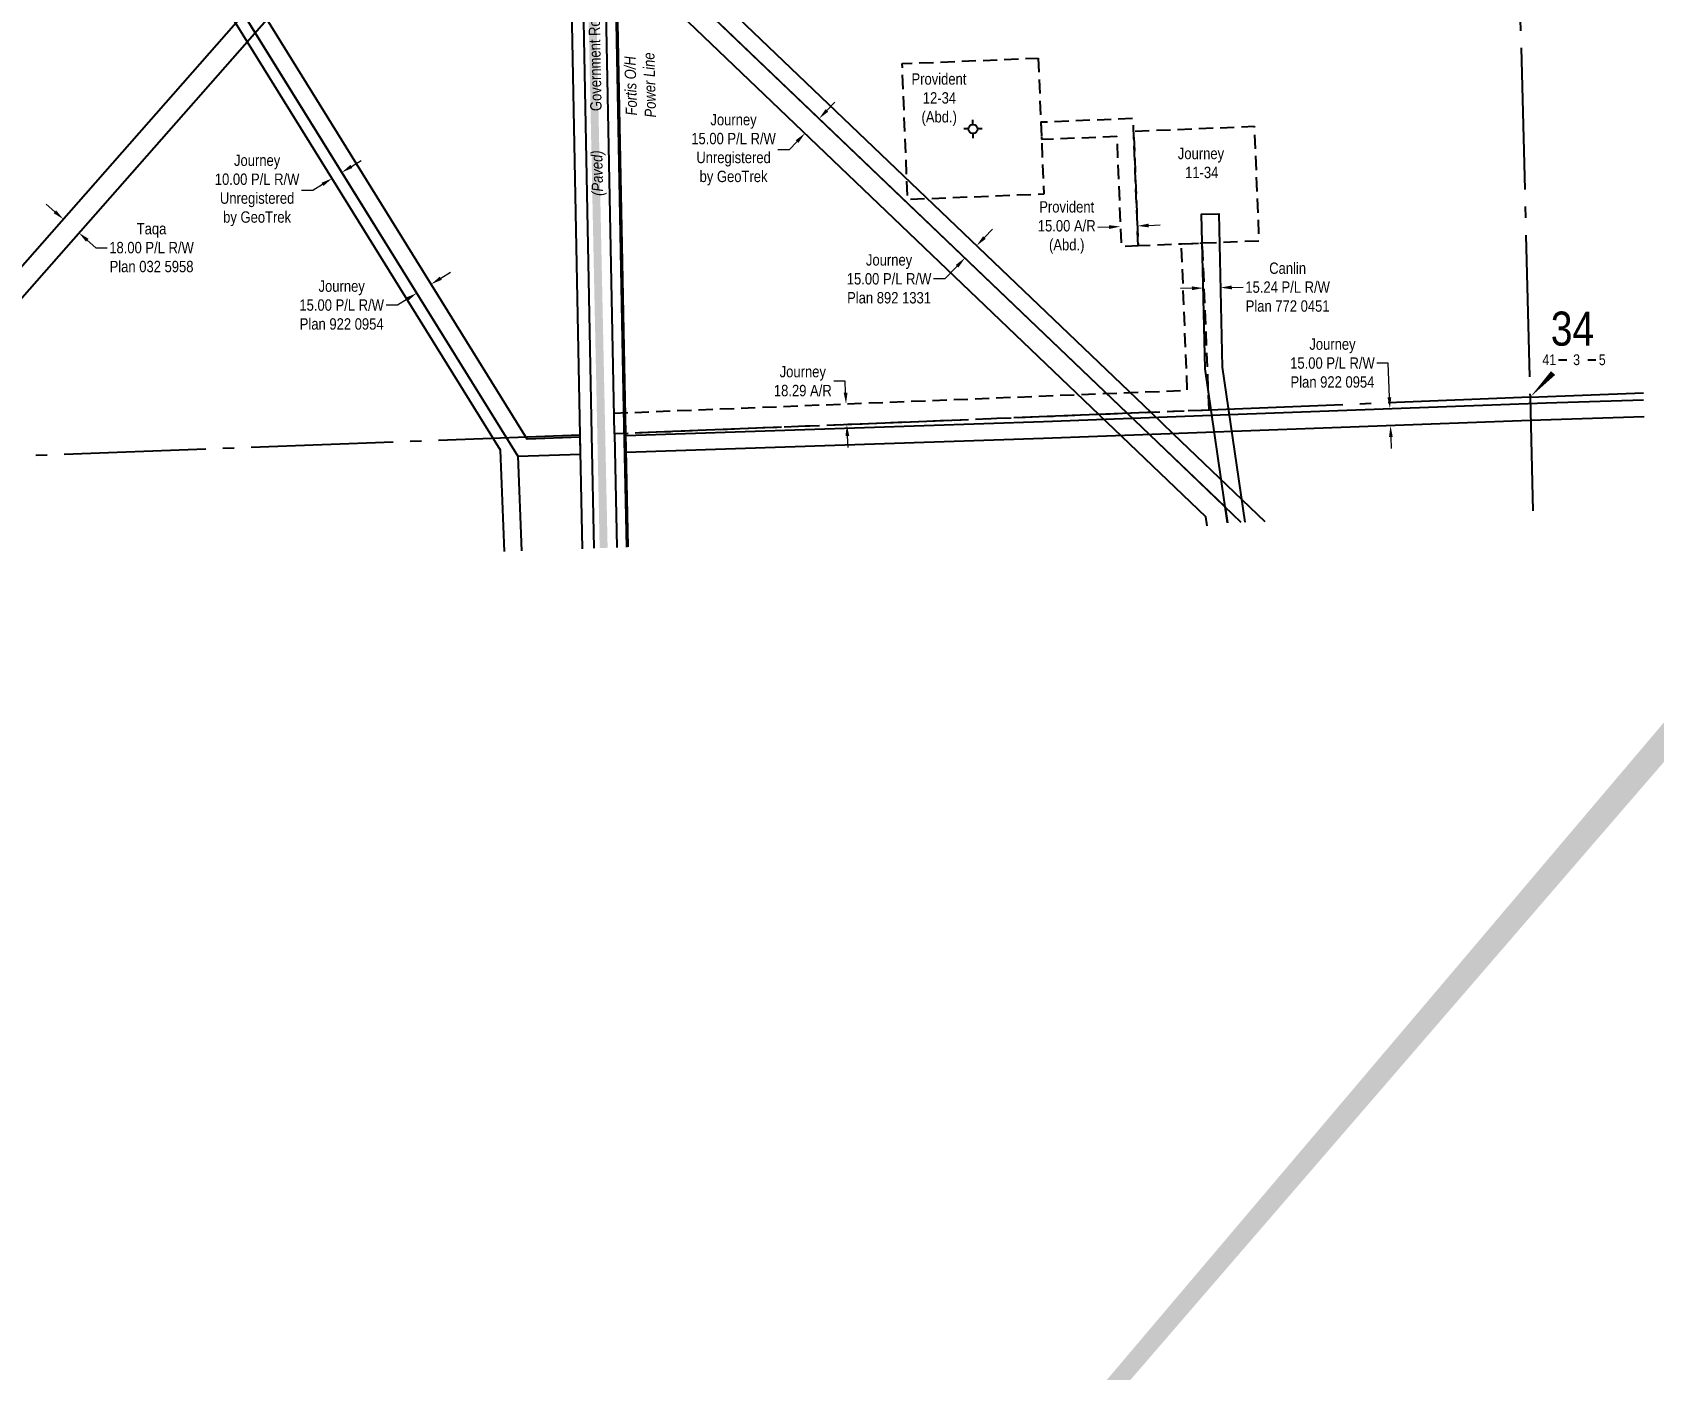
# Model space of a CAD drawing. Extents: x 665644 to 688844, y 5825051 to 5844826.
# Drawn here: x 678269 to 679697, y 5827340 to 5828518 of the extents above; entities that cross this region are included whole.
import ezdxf
from ezdxf.enums import TextEntityAlignment as Align

# ---------------------------------------------------------------- set-up
doc = ezdxf.new("R2010")
doc.units = 0
doc.header["$LTSCALE"] = 5
doc.header["$PDSIZE"] = 0.5
doc.linetypes.add('foc-ACCESSROAD', pattern=[3.75, 2.5, -1.25])
doc.linetypes.add('foc-QUARTERLINE', pattern=[33, 25, -3, 2, -3])
doc.layers.get('Defpoints').update_dxf_attribs({"color": 9})
for name, color, linetype in [('10', 1, 'Continuous'), ('9', 3, 'Continuous'), ('AS-POWER', 104, 'foc-POWER'), ('AS-POWER-T', 104, 'Continuous'), ('AS-ROADS', 254, 'Continuous'), ('F-AR', 190, 'foc-ACCESSROAD'), ('F-RW', 190, 'Continuous'), ('F-WS', 190, 'foc-ACCESSROAD'), ('F-WS-S', 190, 'Continuous'), ('L-QSEC', 8, 'foc-QUARTERLINE'), ('L-ROAD-T', 7, 'Continuous'), ('L-SEC', 7, 'Continuous'), ('L-SECLBL', 7, 'Continuous'), ('L-TITLEDB', 4, 'Continuous')]:
    doc.layers.add(name, color=color, linetype=linetype)
for name, color, linetype, lineweight in [('F-AR-T', 190, 'Continuous', 9), ('F-RW-T', 190, 'Continuous', 9), ('F-WS-T', 190, 'Continuous', 9), ('T-TEXT', 48, 'Continuous', 18)]:
    doc.layers.add(name, color=color, linetype=linetype, lineweight=lineweight)
doc.styles.add('175L', font='ARIALN.TTF', dxfattribs={"height": 20})
doc.styles.add('80CG', font='ARIALN.TTF', dxfattribs={"height": 10})
doc.styles.add('80L', font='ARIALN.TTF', dxfattribs={"height": 10})
doc.styles.add('80LS', font='ARIALNI.TTF', dxfattribs={"height": 10})
doc.styles.add('foc-LtypeFont', font='ARIALN.TTF', dxfattribs={"height": 7.35})
doc.styles.add('SIMPLEX', font='ARIALN.TTF')
doc.linetypes.add('foc-POWER', pattern='A,6,-1,["P",foc-LtypeFont,S=0.2,R=0,X=-0.625,Y=-0.75],-1.24,4', length=12.24)
doc.dimstyles.new('Compass 5 000', dxfattribs={"dimscale": 5, "dimtxt": 9, "dimasz": 2, "dimexe": 0.2, "dimexo": 0.0625, "dimgap": 0.5, "dimtad": 0, "dimtih": 1, "dimtoh": 1, "dimzin": 0, "dimdsep": 46, "dimtxsty": '80CG', "dimcen": 0.1, "dimse1": 1, "dimse2": 1, "dimclrd": 256, "dimclrt": 256, "dimaunit": 1, "dimadec": 4, "dimazin": 0, "dimtfac": 0.06, "dimtofl": 0, "dimtmove": 0, "dimatfit": 1, "dimfxl": 0.2, "dimtolj": 1, "dimtzin": 0, "dimlwd": -1, "dimarcsym": 0})

# ---------------------------------------------------------------- blocks, each defined once
blk = doc.blocks.new('L-SECLBL')
at = {"layer": '9', "color": 7}
for p, q in [((-5.1, -27.8), (-12.3, -27.8)), ((20.7, -27.8), (13.5, -27.8))]:
    blk.add_line(p, q, dxfattribs=at)
at = {"layer": '10', "color": 2, "style": 'SIMPLEX'}
blk.add_attdef('SEC', text='', height=30, dxfattribs=at).set_placement((0, 0), align=Align.MIDDLE)
at = {"layer": '10', "color": 5, "style": '80L'}
blk.add_attdef('TWP', text='', height=9.5, dxfattribs=at).set_placement((-14.4, -27.4), align=Align.MIDDLE_RIGHT)
blk.add_attdef('RGE', text='', height=9.5, dxfattribs=at).set_placement((3.6, -27.4), align=Align.MIDDLE_CENTER)
blk.add_attdef('MER', text='', height=9.5, dxfattribs=at).set_placement((23.2, -27.4), align=Align.MIDDLE_LEFT)
blk = doc.blocks.new('*D2081')
at = {"layer": 'Defpoints', "color": 0, "transparency": 16777216}
for p in [(678970.4, 5828189.7), (678986, 5828190.4), (678971.1, 5828171.5)]:
    blk.add_point(p, dxfattribs=at)
at = {"layer": 'F-AR-T', "transparency": 16777216}
for p, q in [((678985.2, 5828210.4), (678975.2, 5828210.4)), ((678985.6, 5828200.4), (678985.2, 5828210.4)), ((678987.1, 5828162.1), (678987.5, 5828152.1))]:
    blk.add_line(p, q, dxfattribs=at)
for points in [[(678987.3, 5828200.4), (678983.9, 5828200.3), (678986, 5828190.4)], [(678988.8, 5828162.2), (678985.5, 5828162), (678986.7, 5828172.1)]]:
    blk.add_solid(points, dxfattribs=at)
at = {"layer": 'F-AR-T', "transparency": 16777216, "insert": (678947.9, 5828210.4), "char_height": 10, "attachment_point": 5, "style": '80CG'}
blk.add_mtext('\\A1;Journey\\P18.29 A/R', dxfattribs=at)
blk = doc.blocks.new('*D2090')
at = {"layer": 'Defpoints', "color": 0, "transparency": 16777216}
for p in [(679227.6, 5828347.6), (679227.7, 5828346.6), (679242.6, 5828348.2)]:
    blk.add_point(p, dxfattribs=at)
at = {"layer": 'F-AR-T', "transparency": 16777216}
for p, q in [((679217.7, 5828346.2), (679207.7, 5828345.8)), ((679252.7, 5828347.6), (679262.7, 5828348))]:
    blk.add_line(p, q, dxfattribs=at)
for points in [[(679217.6, 5828347.8), (679217.8, 5828344.5), (679227.7, 5828346.6)], [(679252.6, 5828349.2), (679252.7, 5828345.9), (679242.7, 5828347.2)]]:
    blk.add_solid(points, dxfattribs=at)
at = {"layer": 'F-AR-T', "transparency": 16777216, "insert": (679180.4, 5828345.8), "char_height": 10, "attachment_point": 5, "style": '80CG'}
blk.add_mtext('\\A1;Provident\\P15.00 A/R\\P(Abd.)', dxfattribs=at)
blk = doc.blocks.new('*D2125')
at = {"layer": 'Defpoints', "color": 0, "transparency": 16777216}
for p in [(678299.5, 5828356.4), (678310.1, 5828341.2), (678313, 5828344.6)]:
    blk.add_point(p, dxfattribs=at)
at = {"layer": 'F-RW-T', "transparency": 16777216}
for p, q in [((678289, 5828359.7), (678281.5, 5828366.3)), ((678317.6, 5828334.6), (678325.1, 5828328)), ((678325.1, 5828328), (678335.1, 5828328))]:
    blk.add_line(p, q, dxfattribs=at)
for points in [[(678290.1, 5828360.9), (678287.9, 5828358.4), (678296.6, 5828353.1)], [(678318.7, 5828335.8), (678316.5, 5828333.3), (678310.1, 5828341.2)]]:
    blk.add_solid(points, dxfattribs=at)
at = {"layer": 'F-RW-T', "transparency": 16777216, "insert": (678374.2, 5828328), "char_height": 10, "attachment_point": 5, "style": '80CG'}
blk.add_mtext('\\A1;Taqa\\P18.00 P/L R/W\\PPlan 032 5958', dxfattribs=at)
blk = doc.blocks.new('*D2126')
at = {"layer": 'Defpoints', "color": 0, "transparency": 16777216}
for p in [(679420.1, 5828184.5), (679465.1, 5828186.2), (679420.6, 5828169.5)]:
    blk.add_point(p, dxfattribs=at)
at = {"layer": 'F-RW-T', "transparency": 16777216}
for p, q in [((679463.6, 5828226.3), (679453.6, 5828226.3)), ((679464.7, 5828196.2), (679463.6, 5828226.3)), ((679466, 5828161.2), (679466.3, 5828151.2))]:
    blk.add_line(p, q, dxfattribs=at)
for points in [[(679466.3, 5828196.2), (679463, 5828196.1), (679465.1, 5828186.2)], [(679467.6, 5828161.3), (679464.3, 5828161.1), (679465.6, 5828171.2)]]:
    blk.add_solid(points, dxfattribs=at)
at = {"layer": 'F-RW-T', "transparency": 16777216, "insert": (679414.5, 5828226.3), "char_height": 10, "attachment_point": 5, "style": '80CG'}
blk.add_mtext('\\A1;Journey\\P15.00 P/L R/W\\PPlan 922 0954', dxfattribs=at)
blk = doc.blocks.new('*D2127')
at = {"layer": 'Defpoints', "color": 0, "transparency": 16777216}
for p in [(678615.8, 5828303.3), (678603.1, 5828295.4), (678607.8, 5828287.9)]:
    blk.add_point(p, dxfattribs=at)
at = {"layer": 'F-RW-T', "transparency": 16777216}
for p, q in [((678629, 5828301.1), (678637.5, 5828306.3)), ((678599.3, 5828282.7), (678590.8, 5828277.4)), ((678590.8, 5828277.4), (678580.8, 5828277.4))]:
    blk.add_line(p, q, dxfattribs=at)
for points in [[(678628.1, 5828302.5), (678629.9, 5828299.7), (678620.5, 5828295.8)], [(678598.4, 5828284.1), (678600.2, 5828281.2), (678607.8, 5828287.9)]]:
    blk.add_solid(points, dxfattribs=at)
at = {"layer": 'F-RW-T', "transparency": 16777216, "insert": (678541.7, 5828277.4), "char_height": 10, "attachment_point": 5, "style": '80CG'}
blk.add_mtext('\\A1;Journey\\P15.00 P/L R/W\\PPlan 922 0954', dxfattribs=at)
blk = doc.blocks.new('*D2132')
at = {"layer": 'Defpoints', "color": 0, "transparency": 16777216}
for p in [(679050.4, 5828378.2), (679040, 5828367.4), (679090.7, 5828318.9)]:
    blk.add_point(p, dxfattribs=at)
at = {"layer": 'F-RW-T', "transparency": 16777216}
for p, q in [((679107.9, 5828336.9), (679114.9, 5828344.2)), ((679083.8, 5828311.7), (679073, 5828300.5)), ((679073, 5828300.5), (679063, 5828300.5))]:
    blk.add_line(p, q, dxfattribs=at)
for points in [[(679106.7, 5828338.1), (679109.1, 5828335.8), (679101, 5828329.7)], [(679082.6, 5828312.8), (679085, 5828310.5), (679090.7, 5828318.9)]]:
    blk.add_solid(points, dxfattribs=at)
at = {"layer": 'F-RW-T', "transparency": 16777216, "insert": (679023.9, 5828300.5), "char_height": 10, "attachment_point": 5, "style": '80CG'}
blk.add_mtext('\\A1;Journey\\P15.00 P/L R/W\\PPlan 892 1331', dxfattribs=at)
blk = doc.blocks.new('*D2139')
at = {"layer": 'Defpoints', "color": 0, "transparency": 16777216}
for p in [(679300.7, 5828289.3), (679315.9, 5828292.8), (679316, 5828289.7)]:
    blk.add_point(p, dxfattribs=at)
at = {"layer": 'F-RW-T', "transparency": 16777216}
for p, q in [((679290.7, 5828292.2), (679280.7, 5828292)), ((679325.9, 5828293), (679335.9, 5828293.2))]:
    blk.add_line(p, q, dxfattribs=at)
for points in [[(679290.6, 5828293.9), (679290.7, 5828290.6), (679300.7, 5828292.4)], [(679325.8, 5828294.7), (679325.9, 5828291.3), (679315.9, 5828292.8)]]:
    blk.add_solid(points, dxfattribs=at)
at = {"layer": 'F-RW-T', "transparency": 16777216, "insert": (679375, 5828293.2), "char_height": 10, "attachment_point": 5, "style": '80CG'}
blk.add_mtext('\\A1;Canlin\\P15.24 P/L R/W\\PPlan 772 0451', dxfattribs=at)
blk = doc.blocks.new('*D2141')
at = {"layer": 'Defpoints', "color": 0, "transparency": 16777216}
for p in [(678539.3, 5828398.3), (678530.8, 5828393), (678533.3, 5828389.1)]:
    blk.add_point(p, dxfattribs=at)
at = {"layer": 'F-RW-T', "transparency": 16777216}
for p, q in [((678550.3, 5828399.6), (678558.8, 5828404.9)), ((678524.8, 5828383.8), (678516.3, 5828378.5)), ((678516.3, 5828378.5), (678506.3, 5828378.5))]:
    blk.add_line(p, q, dxfattribs=at)
for points in [[(678549.4, 5828401), (678551.2, 5828398.2), (678541.8, 5828394.3)], [(678523.9, 5828385.2), (678525.7, 5828382.4), (678533.3, 5828389.1)]]:
    blk.add_solid(points, dxfattribs=at)
at = {"layer": 'F-RW-T', "transparency": 16777216, "insert": (678467.2, 5828378.5), "char_height": 10, "attachment_point": 5, "style": '80CG'}
blk.add_mtext('\\A1;Journey\\P10.00 P/L R/W\\PUnregistered\\Pby GeoTrek', dxfattribs=at)
blk = doc.blocks.new('*D2143')
at = {"layer": 'Defpoints', "color": 0, "transparency": 16777216}
for p in [(678952.7, 5828451), (678940.2, 5828438), (678949.8, 5828428.8)]:
    blk.add_point(p, dxfattribs=at)
at = {"layer": 'F-RW-T', "transparency": 16777216}
for p, q in [((678969.2, 5828449), (678976.1, 5828456.2)), ((678936, 5828414.3), (678926, 5828414.3)), ((678942.9, 5828421.5), (678936, 5828414.3))]:
    blk.add_line(p, q, dxfattribs=at)
for points in [[(678968, 5828450.1), (678970.4, 5828447.8), (678962.3, 5828441.8)], [(678941.7, 5828422.7), (678944.1, 5828420.4), (678949.8, 5828428.8)]]:
    blk.add_solid(points, dxfattribs=at)
at = {"layer": 'F-RW-T', "transparency": 16777216, "insert": (678886.9, 5828414.3), "char_height": 10, "attachment_point": 5, "style": '80CG'}
blk.add_mtext('\\A1;Journey\\P15.00 P/L R/W\\PUnregistered\\Pby GeoTrek', dxfattribs=at)
blk = doc.blocks.new('GABD')
for p, q in [((-0.81, 0), (-1.62, 0)), ((0, 0.81), (0, 1.62)), ((1.62, 0), (0.81, 0)), ((0, -0.81), (0, -1.62))]:
    blk.add_line(p, q)
blk.add_circle((0, 0), 0.8)

msp = doc.modelspace()

# ---------------------------------------------------------------- hatches: boundary and pattern name
at = {"layer": 'AS-ROADS'}
h = msp.add_hatch(color=256, dxfattribs=at)
h.dxf.hatch_style = 1
h.paths.add_polyline_path([(682678.285, 5832378.284), (682679.237, 5832371.44), (682678.476, 5832368.778), (682676.859, 5832365.926), (682687.322, 5832365.831), (682684.183, 5832370.964), (682682.661, 5832374.577), (682682.566, 5832377.333), (682682.566, 5832379.045)], flags=16)
h.paths.add_polyline_path([(681464.565, 5832333.37), (681471.954, 5832333.222), (681472.545, 5832327.019), (681474.319, 5832324.36), (681475.206, 5832323.326), (681461.314, 5832321.997), (681462.939, 5832325.394), (681463.974, 5832328.2), (681464.252, 5832330.272), (681464.542, 5832331.722)], flags=16)
h.paths.add_polyline_path([(681048.14, 5832317.983), (681052.253, 5832311.083), (681052.694, 5832307.12), (681062.388, 5832306.826), (681060.185, 5832312.404), (681056.954, 5832317.249), (681056.66, 5832320.038)], flags=16)
edge = h.paths.add_edge_path()
edge.add_line((683515.178, 5832287.041), (683508.934, 5832397.566))
edge.add_line((677284.424, 5825051.076), (677268.886, 5825051.076))

# ---------------------------------------------------------------- linework, layer by layer
at = {"layer": 'AS-POWER', "flags": 128}
msp.add_lwpolyline([(678792.838, 5828064.275), (678790.312, 5828185.136), (678777.534, 5828852.507), (678775.438, 5828953.751), (678774.503, 5828993.023), (678768.924, 5829009.882), (678765.642, 5829096.772), (678736.544, 5829892.778)], dxfattribs=at)
at = {"layer": 'AS-ROADS', "const_width": 6.999, "flags": 128}
msp.add_lwpolyline([(678772.46, 5828063.511), (678753.426, 5828976.839), (678719.807, 5829892.133)], dxfattribs=at)
at = {"layer": 'F-AR', "flags": 128}
msp.add_lwpolyline([(679243.37, 5828329.876), (679238.891, 5828441.742), (679157.594, 5828438.488), (679158.194, 5828423.501), (679224.505, 5828426.156), (679228.384, 5828329.276)], close=True, dxfattribs=at)
msp.add_lwpolyline([(678781.16, 5828182.17), (679286.599, 5828202.406), (679281.435, 5828331.4), (679299.706, 5828332.131), (679305.602, 5828184.866), (678781.891, 5828163.899)], dxfattribs=at)
at = {"layer": 'F-RW', "flags": 128}
for points in [[(678038.72, 5828032.681), (678132.723, 5828139.568), (678497.063, 5828553.81), (678496.399, 5828571.844), (678489.415, 5828763.278), (678533.445, 5828903.967), (678531.615, 5828954.601), (678513.637, 5828953.94), (678515.344, 5828906.387), (678471.301, 5828765.694), (678478.816, 5828560.319), (678016.947, 5828035.177), (678014.017, 5828031.845)], [(678685.031, 5828060.232), (678681.674, 5828149.746), (678398.777, 5828606.075), (678407.275, 5828611.343), (678696.892, 5828144.175), (678700.019, 5828060.794)], [(679334.128, 5828085.941), (679253.202, 5828163.373), (679233.841, 5828181.9), (678823.755, 5828574.298), (678805.321, 5828591.928), (678783.425, 5828591.485), (678783.147, 5828606.484), (678811.168, 5828607.032), (678844.589, 5828575.058), (679254.673, 5828182.741), (679274.09, 5828164.142), (679354.941, 5828086.774)], [(679304.147, 5828082.87), (679302.994, 5828090.822), (678826.953, 5828546.328), (678784.416, 5828545.473), (678784.067, 5828563.467), (678834.024, 5828564.472), (679319.915, 5828099.54), (679321.958, 5828085.454)], [(679321.958, 5828085.454), (679302.244, 5828221.386), (679299.215, 5828357.513), (679314.439, 5828357.863), (679317.449, 5828222.656), (679337.207, 5828086.064)], [(679689.023, 5828178.978), (679589.085, 5828175.74), (679160.037, 5828159.948), (678792.176, 5828147.425), (678791.865, 5828162.422), (679159.845, 5828174.947), (679323.412, 5828180.962), (679602.77, 5828191.25), (679688.635, 5828194)]]:
    msp.add_lwpolyline(points, dxfattribs=at)
msp.add_lwpolyline([(678498.65, 5828953.387), (678500.267, 5828908.416), (678479.357, 5828841.627), (678407.275, 5828611.343), (678465.331, 5828517.718), (678696.892, 5828144.175), (678752.222, 5828146.019), (678751.884, 5828161.057), (678705.032, 5828159.429), (678475.659, 5828529.467), (678423.621, 5828613.408), (678471.301, 5828765.694), (678515.344, 5828906.387), (678513.637, 5828953.94)], close=True, dxfattribs=at)
at = {"layer": 'F-WS', "flags": 128}
for points in [[(679155.332, 5828494.984), (679160.132, 5828375.095), (679040.243, 5828370.295), (679035.443, 5828490.184)], [(679299.706, 5828332.131), (679349.951, 5828334.143), (679347.94, 5828384.389), (679345.928, 5828434.634), (679239.347, 5828430.367), (679241.358, 5828380.121), (679243.37, 5828329.876), (679281.435, 5828331.4)]]:
    msp.add_lwpolyline(points, close=True, dxfattribs=at)
at = {"layer": 'F-WS-S', "flags": 128}
msp.add_lwpolyline([(678753.972, 5828062.817), (678751.848, 5828162.738), (678736.318, 5828962.226)], dxfattribs=at)
at = {"layer": 'L-QSEC', "flags": 128}
for points in [[(679567.808, 5828998.94), (679588.557, 5828196.196)], [(679588.557, 5828196.196), (679688.474, 5828200.224)], [(679588.557, 5828196.196), (678791.825, 5828164.295)], [(679588.557, 5828196.196), (679591.141, 5828096.232)], [(678751.848, 5828162.738), (677969.358, 5828133.476)]]:
    msp.add_lwpolyline(points, dxfattribs=at)
at = {"layer": 'L-SEC', "flags": 128}
for points in [[(678781.891, 5828163.899), (678766.25, 5828968.46)], [(678746.151, 5828967.743), (678761.789, 5828163.098)], [(678761.789, 5828163.098), (678763.892, 5828063.189)], [(678781.891, 5828163.899), (678783.986, 5828063.943)]]:
    msp.add_lwpolyline(points, dxfattribs=at)
at = {"layer": 'L-SECLBL', "flags": 128}
msp.add_lwpolyline([(679588.557, 5828196.196, 0, 4.999, 0), (679608.835, 5828217.551, 0, 0, 0)], format="xyseb", dxfattribs=at)
at = {"layer": 'L-TITLEDB', "flags": 128}
for points in [[(678751.848, 5828162.738), (678736.318, 5828962.226)], [(678776.288, 5828963.673), (678791.825, 5828164.295)], [(678753.972, 5828062.817), (678751.848, 5828162.738)], [(678791.825, 5828164.295), (678793.917, 5828064.315)]]:
    msp.add_lwpolyline(points, dxfattribs=at)

# ---------------------------------------------------------------- block references
at = {"layer": 'F-WS-S', "xscale": 4.99938, "yscale": 4.99938, "zscale": 4.99938}
msp.add_blockref('GABD', (679097.788, 5828432.639), dxfattribs=at)
at = {"layer": 'L-SECLBL', "xscale": 0.999876, "yscale": 0.999876, "zscale": 0.999876}
msp.add_blockref('L-SECLBL', (679625.942, 5828256.687), dxfattribs=at).add_auto_attribs({'SEC': '34', 'TWP': '41', 'RGE': '3', 'MER': '5'})

# ---------------------------------------------------------------- texts
at = {"layer": 'AS-POWER-T', "insert": (678792.029, 5828441.777), "char_height": 9.99876, "attachment_point": 1, "rotation": 91.535773, "style": '175L'}
msp.add_mtext_dynamic_manual_height_columns('\\pi2.5566;{\\fArial Narrow|b0|i1|c0|p34;Fortis O/H\\P\\pi0.32976;Power Line}', width=57.1191, gutter_width=100, heights=[0], dxfattribs=at)
at = {"layer": 'F-WS-T', "char_height": 9.99876, "attachment_point": 1, "style": '175L'}
for s, insert in [('\\pi-8.4225;Provident\\P\\pi1.549;12-34\\P\\pi0.39632;(Abd.)', (679052.087, 5828481.634)), ('\\pi-4.8725;Journey\\P\\pi1.549;11-34', (679283.151, 5828415.972))]:
    msp.add_mtext_dynamic_manual_height_columns(s, width=30.59795, gutter_width=100, heights=[0], dxfattribs=dict(at, insert=insert))
at = {"layer": 'L-ROAD-T', "style": '80L'}
msp.add_text('Government Road Allowance', height=9.99876, rotation=91.113611, dxfattribs=at).set_placement((678764.286, 5828522.817), align=Align.MIDDLE_CENTER)
at = {"layer": 'T-TEXT', "style": '80LS'}
msp.add_text('(Paved)', height=9.9988, rotation=91.113611, dxfattribs=at).set_placement((678766.639, 5828393.661), align=Align.MIDDLE_CENTER)

# ---------------------------------------------------------------- dimensions: what is measured, and where the dimension line sits
at = {"layer": 'F-AR-T'}
for p1, p2, distance, text, picture, middle in [((679242.635, 5828348.244), (679227.648, 5828347.644), 1.082, 'Provident\\P15.00 A/R\\P(Abd.)', '*D2090', (679180.426, 5828345.763)), ((678971.127, 5828171.475), (678970.395, 5828189.746), -15.63, 'Journey\\P18.29 A/R', '*D2081', (678947.93, 5828210.356))]:
    dim = msp.add_aligned_dim(p1=p1, p2=p2, distance=distance, text=text, dimstyle='Compass 5 000', dxfattribs=at)
    dim.commit()
    dim.dimension.update_dxf_attribs({"geometry": picture, "text_midpoint": middle})
at = {"layer": 'F-RW-T'}
for p1, p2, distance, text, picture, middle in [((678952.654, 5828450.959), (678940.211, 5828437.956), 13.301, 'Journey\\P15.00 P/L R/W\\PUnregistered\\Pby GeoTrek', '*D2143', (678886.908, 5828414.31)), ((678539.344, 5828398.309), (678530.846, 5828393.041), 4.668, 'Journey\\P10.00 P/L R/W\\PUnregistered\\Pby GeoTrek', '*D2141', (678467.22, 5828378.535)), ((678299.498, 5828356.436), (678313.012, 5828344.55), -4.462, 'Taqa\\P18.00 P/L R/W\\PPlan 032 5958', '*D2125', (678374.169, 5828327.991)), ((679300.732, 5828289.338), (679315.957, 5828289.677), 3.102, 'Canlin\\P15.24 P/L R/W\\PPlan 772 0451', '*D2139', (679374.969, 5828293.224)), ((678615.848, 5828303.306), (678603.132, 5828295.423), 8.824, 'Journey\\P15.00 P/L R/W\\PPlan 922 0954', '*D2127', (678541.697, 5828277.386))]:
    dim = msp.add_aligned_dim(p1=p1, p2=p2, distance=distance, text=text, dimstyle='Compass 5 000', dxfattribs=at)
    dim.commit()
    dim.dimension.update_dxf_attribs({"geometry": picture, "text_midpoint": middle})
for base, p1, p2, angle, text, picture, middle in [((679090.671, 5828318.894), (679050.359, 5828378.202), (679040.002, 5828367.378), 226.262669, 'Journey\\P15.00 P/L R/W\\PPlan 892 1331', '*D2132', (679023.942, 5828300.455)), ((679465.052, 5828186.178), (679420.608, 5828169.535), (679420.056, 5828184.521), 92.109249, 'Journey\\P15.00 P/L R/W\\PPlan 922 0954', '*D2126', (679414.487, 5828226.346))]:
    dim = msp.add_linear_dim(base=base, p1=p1, p2=p2, angle=angle, text=text, dimstyle='Compass 5 000', dxfattribs=at)
    dim.commit()
    dim.dimension.update_dxf_attribs({"geometry": picture, "text_midpoint": middle, "dimtype": 161})

doc.saveas('drawing.dxf')
